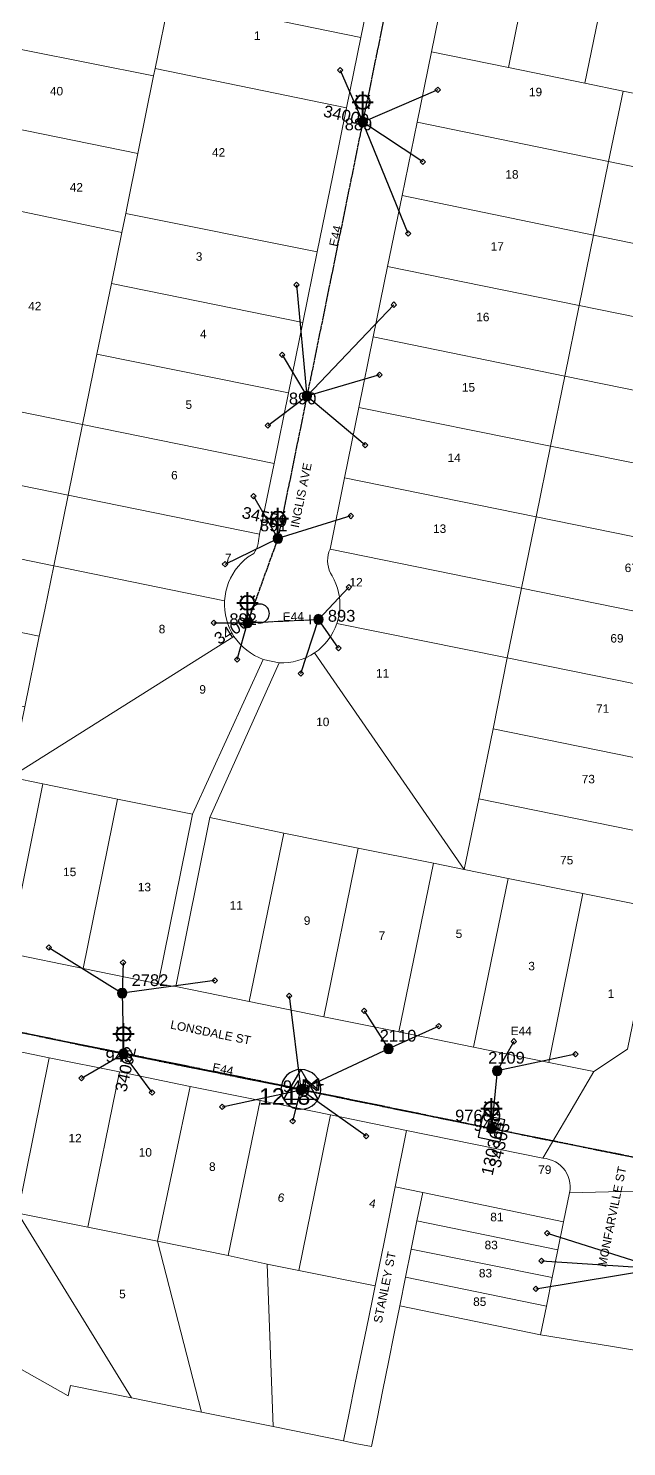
# Model space of a CAD drawing. Header units: metres. Extents: x 291879 to 294448, y 6259965 to 6261176.
# Drawn here: x 293914 to 294040.9, y 6260168.2 to 6260468.8 of the extents above; entities that cross this region are included whole.
import ezdxf
from ezdxf.enums import TextEntityAlignment as Align

# ---------------------------------------------------------------- set-up
doc = ezdxf.new("R2010")
doc.units = ezdxf.units.M
doc.linetypes.add('Cable Exist OH', pattern=[1, 1, 0])
doc.layers.get('0').update_dxf_attribs({"color": 6})
for name, color, linetype, lineweight in [('Cadastre Buildings_SP_EXT', 9, 'Continuous', 5), ('Cadastre Land Parcels_SP_EXT', 9, 'Continuous', 5), ('Cadastre Roads_SP_EXT', 9, 'Continuous', 5)]:
    doc.layers.add(name, color=color, linetype=linetype, lineweight=lineweight)
for name, color, linetype in [('Equip_LV_EXT', 7, 'Continuous'), ('Equip_SP_HV_EXT', 7, 'Continuous'), ('Equip_SP_SL_EXT', 7, 'Continuous'), ('Mains_HV_EXT', 7, 'Continuous'), ('Mains_LV_EXT', 7, 'Continuous'), ('Mains_SL_EXT', 7, 'Continuous'), ('Services_SP_EXT', 7, 'Continuous'), ('Sub_SP_TR_HV_LV_EXT', 7, 'Continuous'), ('SupportsOH_SP_TR_HV_LV_SL_EXT', 7, 'Continuous')]:
    doc.layers.add(name, color=color, linetype=linetype)
doc.styles.add('iecARIAL', font='arial.ttf', dxfattribs={"height": 2})
doc.styles.add('POLE_LABEL', font='arial.ttf')
doc.styles.get("Standard").update_dxf_attribs({"font": 'arial.ttf'})

# ---------------------------------------------------------------- blocks, each defined once
blk = doc.blocks.new('SUB_POLE_EXT')
blk.add_wipeout([(0, 4.22), (0.42, 4.2), (0.83, 4.14), (1.21, 4.05), (1.62, 3.9), (1.99, 3.72), (2.35, 3.51), (2.68, 3.26), (2.99, 2.99), (3.28, 2.66), (3.52, 2.34), (3.76, 1.92), (3.9, 1.62), (4.04, 1.23), (4.18, 0.63), (4.22, 0), (4.18, -0.61), (4.06, -1.15), (3.9, -1.62), (3.58, -2.24), (3.22, -2.73), (2.97, -3.01), (2.68, -3.26), (2.36, -3.5), (2, -3.72), (1.64, -3.89), (1.25, -4.03), (0.82, -4.14), (0.42, -4.2), (0, -4.22), (-0.41, -4.2), (-0.8, -4.15), (-1.21, -4.05), (-1.62, -3.9), (-1.99, -3.73), (-2.35, -3.51), (-2.68, -3.26), (-2.96, -3.02), (-3.23, -2.72), (-3.51, -2.35), (-3.71, -2.01), (-3.91, -1.6), (-4.05, -1.21), (-4.16, -0.76), (-4.22, -0.14), (-4.21, 0.39), (-4.14, 0.83), (-4.03, 1.27), (-3.9, 1.63), (-3.71, 2.02), (-3.5, 2.37), (-3.28, 2.67), (-2.99, 2.99), (-2.68, 3.27), (-2.33, 3.52), (-1.98, 3.73), (-1.63, 3.9), (-1.2, 4.05), (-0.78, 4.15), (-0.4, 4.21)])
blk.add_line((2.16, 0.48), (2.16, 0.48, 0))
blk.add_lwpolyline([(-4.22, 0, 1), (4.22, 0, 1)], format="xyb", close=True)
blk.add_lwpolyline([(2.14, 0.52), (0, 4.22), (-3.66, -2.11), (3.66, -2.11)], close=True)
for tag, height, flags, p in [('ASSET_NUM', 3.5, 8, (2, 2)), ('STREET_CODE', 0.2, 9, (1.5, 0)), ('CONSTRUCTED_VOLTAGE', 0.2, 9, (1.5, -0.2)), ('OPERATING_VOLTAGE', 0.2, 9, (1.5, -0.6)), ('OPERATED_BY', 0.2, 9, (1.5, -0.8)), ('ORIENTATION', 0.2, 9, (1.5, -1.2)), ('OWNED_BY', 0.2, 9, (1.5, -1.4)), ('SECONDARY_VOLTAGE', 0.2, 9, (1.5, -1.6)), ('STATE', 0.2, 9, (1.5, -1.8)), ('SUBSTATION_TYPE', 0.2, 9, (1.5, -2)), ('STREETNAME', 0.2, 9, (1.5, -2.8)), ('SUBURB', 0.2, 9, (1.5, -3)), ('NO_PHASES', 0.2, 9, (1.5, -0.4)), ('MAINTAINED_BY', 0.2, 9, (1.5, -1)), ('USAGE', 0.2, 9, (1.5, -2.2)), ('LEGEND', 0.2, 9, (1.5, -2.4)), ('LOCATION', 0.2, 9, (1.5, -2.6)), ('Z', 0.2, 1, (1.5, -3.4)), ('NOTES', 0.2, 9, (1.5, -3.2))]:
    blk.add_attdef(tag, text='', height=height, dxfattribs=dict(flags=flags)).set_placement(p, align=Align.MIDDLE_LEFT)
blk = doc.blocks.new('LV_OH_LINKS_DISTFUSE_EXT')
for p, q in [((0, 0), (0.96, 0)), ((3.84, 0), (4.8, 0))]:
    blk.add_line(p, q)
blk.add_lwpolyline([(3.84, -1.2), (3.84, 1.2), (0.96, -1.2), (0.96, 1.2)], close=True)
at = {"flags": 9}
for tag, p in [('ACTUAL_STATUS', (0, 0)), ('CONSTRUCTED_VOLTAGE', (0, -0.2)), ('OPERATING_VOLTAGE', (0, -0.6)), ('ORIENTATION', (0, -0.8)), ('OWNED_BY', (0, -1)), ('STATE', (0, -1.2)), ('SWITCH_TYPE', (0, -1.4)), ('NO_PHASES', (0, -0.4)), ('USAGE', (0, -1.6)), ('NOTES', (0, -1.8))]:
    blk.add_attdef(tag, text='', height=0.2, dxfattribs=at).set_placement(p, align=Align.MIDDLE_LEFT)
at = {"flags": 1}
blk.add_attdef('Z', (0, 0), '', height=0.2, dxfattribs=at)
blk = doc.blocks.new('SL_LANTERN_EXT')
at = {"lineweight": 40}
for p, q in [((0, 1.97), (0, 6.47)), ((-2.25, 4.22), (2.25, 4.22)), ((-1.46, 5.68), (-1.06, 5.28)), ((-1.46, 2.76), (-1.06, 3.16)), ((1.46, 5.68), (1.06, 5.28)), ((1.46, 2.76), (1.06, 3.16)), ((0, 0), (0, 2.72))]:
    blk.add_line(p, q, dxfattribs=at)
blk.add_circle((0, 4.22), 1.5, dxfattribs=at)
at = {"style": 'iecARIAL', "flags": 8}
blk.add_attdef('ASSET_NUM', (1.5, 1.5), '', height=2.5, dxfattribs=at)
for tag, p, height, flags in [('OPERATING_VOLTAGE', (0.98, -1.65), 0.2, 9), ('ORIENTATION', (0.98, -1.85), 0.2, 9), ('OWNED_BY', (0.98, -2.05), 0.2, 9), ('STATE', (0.98, -2.25), 0.2, 9), ('CONSTRUCTED_VOLTAGE', (0.98, -0.65), 0.2, 9), ('CONTROL_TYPE', (0.98, -0.85), 0.2, 9), ('LANTERN_PURPOSE', (0.98, -1.05), 0.2, 9), ('LANTERN_TYPE', (0.98, -1.25), 0.2, 9), ('NO_PHASES', (0.98, -1.45), 0.2, 9), ('USAGE', (0.98, -2.45), 0.2, 9), ('CEXIST', (0.98, -2.65), 0.2, 9), ('CNEW', (0.98, -2.85), 0.2, 9), ('CNUMBER', (0.98, -3.05), 0.2, 9), ('LNUMBER', (2.18, -3.25), 2.5, 8), ('CREMOVE', (0.98, -3.25), 0.2, 9), ('CREPLACE', (0.98, -3.45), 0.2, 9), ('LKINGHEIGHT', (0.98, -3.65), 0.2, 9), ('LBRACKET', (0.98, -3.85), 0.2, 9), ('LBRACKETVOCAB', (0.98, -4.05), 0.2, 9), ('LCATEGORY', (0.98, -4.25), 0.2, 9), ('LCHARGE1', (0.98, -4.45), 0.2, 9), ('LCHARGE1PERCENT', (0.98, -4.65), 0.2, 9), ('LCHARGE2', (0.98, -4.85), 0.2, 9), ('LCHARGE2PERCENT', (0.98, -5.05), 0.2, 9), ('LCHARGE3', (0.98, -5.25), 0.2, 9), ('LCHARGE3PERCENT', (0.98, -5.45), 0.2, 9), ('LEXIST', (0.98, -5.65), 0.2, 9), ('LLAMP', (0.98, -5.85), 0.2, 9), ('LLAMPVOCAB', (0.98, -6.05), 0.2, 9), ('LMAST', (0.98, -6.25), 0.2, 9), ('LMASTVOCAB', (0.98, -6.45), 0.2, 9), ('LNEW', (0.98, -6.65), 0.2, 9), ('LANTNUMBER', (0.98, -6.85), 0.2, 9), ('LOUTREACH', (0.98, -7.25), 0.2, 9), ('LOUTREACHVOCAB', (0.98, -7.45), 0.2, 9), ('LRATECODE', (0.98, -7.65), 0.2, 9), ('LREMOVE', (0.98, -7.85), 0.2, 9), ('LREPLACE', (0.98, -8.05), 0.2, 9), ('LTYPE', (0.98, -8.25), 0.2, 9), ('LTYPEVOCAB', (0.98, -8.45), 0.2, 9), ('LEGEND', (0.98, -8.65), 0.2, 9), ('LOCATION', (0.98, -8.85), 0.2, 9), ('NOTES', (0.98, -9.05), 0.2, 9), ('STREETNAME', (0.98, -9.25), 0.2, 9), ('SUBURB', (0.98, -9.45), 0.2, 1)]:
    blk.add_attdef(tag, p, '', height=height, dxfattribs=dict(flags=flags))
blk = doc.blocks.new('CCP_EXT')
blk.add_wipeout([(0, 0.57), (0.57, 0), (0, -0.57), (-0.57, 0)])
blk.add_lwpolyline([(-0.57, 0), (0, 0.57), (0.57, 0), (0, -0.57), (-0.57, 0)])
at = {"flags": 1}
blk.add_attdef('Z', (0, 0), '', height=0.2, dxfattribs=at)
at = {"flags": 9}
for tag, p in [('CCP_TYPE', (0, 0)), ('CONSTRUCTED_VOLTAGE', (0, -0.2)), ('OPERATING_VOLTAGE', (0, -0.6)), ('ORIENTATION', (0, -0.8)), ('OWNED_BY', (0, -1)), ('STATE', (0, -1.8)), ('NO_PHASES', (0, -0.4)), ('USAGE', (0, -1.2)), ('LEGEND', (0, -1.4)), ('LIFE_SUPPORT', (0, -1.6)), ('NOTES', (0, -2))]:
    blk.add_attdef(tag, text='', height=0.2, dxfattribs=at).set_placement(p, align=Align.MIDDLE_LEFT)
blk = doc.blocks.new('POLE_EXT')
blk.add_hatch(color=256).paths.add_polyline_path([(-1, 0, 1), (1, 0, 1)])
blk.add_lwpolyline([(-1, 0, 1), (1, 0, 1)], format="xyb", close=True)
for tag, height, flags, p in [('pNumber', 2.5, 8, (-17.84, 2.07)), ('OWNED_BY', 0.2, 9, (1.35, -0.4)), ('SPECIAL_USE', 0.2, 9, (1.35, -0.8)), ('STATE', 0.2, 9, (1.35, -1)), ('cLV', 0.2, 9, (1.35, -1.4)), ('hDepth', 0.2, 9, (1.35, -1.6)), ('hDia', 0.2, 9, (1.35, -1.8)), ('cHV', 0.2, 9, (1.35, -2)), ('PARENT', 0.2, 9, (1.35, -0.6)), ('USAGE', 0.2, 9, (1.35, -1.2)), ('LBRACKET', 0.2, 9, (1.35, -2.2)), ('LExisting', 0.2, 9, (1.35, -2.4)), ('LANTNUMBER', 0.2, 9, (1.35, -2.6)), ('LOther', 0.2, 9, (1.35, -2.8)), ('LRemove', 0.2, 9, (1.35, -3)), ('cLinedev', 0.2, 9, (1.35, -3.4)), ('pExisting', 0.2, 9, (1.35, -3.8)), ('pFooting', 0.2, 9, (1.35, -4.4)), ('pNew', 0.2, 9, (1.35, -4.6)), ('pRelocate', 0.2, 9, (1.35, -5)), ('pRemove', 0.2, 9, (1.35, -5.2)), ('pReplace', 0.2, 9, (1.35, -5.4)), ('pStay', 0.2, 9, (1.35, -5.6)), ('pType', 0.2, 9, (1.35, -5.8)), ('cspan', 0.2, 9, (1.35, -6)), ('LEGEND', 0.2, 9, (1.35, -3.2)), ('LOCATION', 0.2, 9, (1.35, -3.6)), ('PFNUMBER', 0.2, 9, (1.35, -4)), ('NEWPFNUMBER', 0.2, 9, (1.35, -4.2)), ('STREETNAME', 0.2, 9, (1.35, -6.2)), ('SUBURB', 0.2, 9, (1.35, -6.4)), ('OPERATED_BY', 0.2, 9, (1.36, -7.01)), ('NOTES', 0.2, 9, (1.35, -6.6)), ('MAINTAINED_BY', 0.2, 9, (1.36, -6.81))]:
    blk.add_attdef(tag, text='', height=height, dxfattribs=dict(flags=flags)).set_placement(p, align=Align.MIDDLE_LEFT)
at = {"style": 'POLE_LABEL'}
for tag, height, flags, p in [('ASSET_NUM', 2.5, 8, (2, 2)), ('STRUCTURE_PLANT_NUMBER', 0.2, 9, (1.35, 0.03)), ('STREET_CODE', 0.2, 9, (1.35, -0.2))]:
    blk.add_attdef(tag, text='', height=height, dxfattribs=dict(at, flags=flags)).set_placement(p, align=Align.MIDDLE_LEFT)
at = {"flags": 1}
blk.add_attdef('Z', (1.35, -7.33), '', height=0.2, dxfattribs=at)
blk = doc.blocks.new('HV_LOAD_BREAK_EXT')
blk.add_lwpolyline([(-2.4, -2.4), (2.4, -2.4), (2.4, 2.4), (-2.4, 2.4)], close=True)
at = {"insert": (-1.1, 0.99), "char_height": 2, "width": 2.9628, "attachment_point": 1}
blk.add_mtext('{\\Fisocp|c0;LB}', dxfattribs=at)
for tag, height, flags, p in [('ASSET_NUM', 2.5, 8, (2, 2)), ('STREET_CODE', 0.2, 9, (1.5, 0)), ('ACTUAL_STATUS', 0.2, 9, (1.5, -0.2)), ('CONSTRUCTED_VOLTAGE', 0.2, 9, (1.5, -0.4)), ('OPERATING_VOLTAGE', 0.2, 9, (1.5, -0.8)), ('ORIENTATION', 0.2, 9, (1.5, -1)), ('OWNED_BY', 0.2, 9, (1.5, -1.2)), ('OPERATED_BY', 0.2, 9, (1.5, -1.4)), ('STATE', 0.2, 9, (1.5, -1.8)), ('SWITCH_TYPE', 0.2, 9, (1.5, -2)), ('STREETNAME', 0.2, 9, (1.5, -2.8)), ('SUBURB', 0.2, 9, (1.5, -3)), ('NO_PHASES', 0.2, 9, (1.5, -0.6)), ('MAINTAINED_BY', 0.2, 9, (1.5, -1.6)), ('USAGE', 0.2, 9, (1.5, -2.2)), ('LEGEND', 0.2, 9, (1.5, -2.4)), ('LOCATION', 0.2, 9, (1.5, -2.6)), ('Z', 0.2, 1, (1.5, -3.6)), ('NOTES', 0.2, 9, (1.5, -3.2)), ('LABEL_ALIGNMENT', 0.2, 9, (1.5, -3.4))]:
    blk.add_attdef(tag, text='', height=height, dxfattribs=dict(flags=flags)).set_placement(p, align=Align.MIDDLE_LEFT)
blk = doc.blocks.new('End Shackle_EXT')
blk.add_wipeout([(0, 0.25), (1.81, 0.25), (1.82, -0.25), (0, -0.25)])
blk.add_line((1.81, -1), (1.81, 1))
at = {"flags": 1}
blk.add_attdef('Z', (0, 0), '', height=0.2, dxfattribs=at)
at = {"flags": 9}
for tag, p in [('CONNECTOR_TYPE', (0, 0)), ('CONSTRUCTED_VOLTAGE', (0, -0.2)), ('OPERATING_VOLTAGE', (0, -0.6)), ('ORIENTATION', (0, -0.8)), ('OWNED_BY', (0, -1)), ('STATE', (0, -1.2)), ('NO_PHASES', (0, -0.4)), ('USAGE', (0, -1.4)), ('NOTES', (0, -1.6))]:
    blk.add_attdef(tag, text='', height=0.2, dxfattribs=at).set_placement(p, align=Align.MIDDLE_LEFT)

msp = doc.modelspace()

# ---------------------------------------------------------------- linework, layer by layer
at = {"layer": 'Cadastre Buildings_SP_EXT', "linetype": 'Continuous'}
for points in [[(293956.44, 6260208.7), (293941.41, 6260211.72), (293950.77, 6260175.46), (293965.98, 6260172.41), (293964.69, 6260206.87), (293956.44, 6260208.7)], [(293987.57, 6260202.26), (293971.4, 6260205.52), (293964.69, 6260206.87), (293965.98, 6260172.41), (293980.85, 6260169.36), (293982.06, 6260175.25), (293983.3, 6260181.31), (293984.5, 6260187.16), (293985.72, 6260193.18), (293986.93, 6260199.08), (293987.57, 6260202.26)]]:
    msp.add_lwpolyline(points, close=True, dxfattribs=at)
at = {"layer": 'Cadastre Land Parcels_SP_EXT', "linetype": 'Continuous'}
for points in [[(293986.02, 6260503.99), (293975.63, 6260506.09), (293968.26, 6260470.21), (293984.56, 6260466.88), (293990.69, 6260496.94), (293986.02, 6260503.99)], [(294023.15, 6260496.56), (294012.97, 6260498.67), (294005.7, 6260494.09), (293999.52, 6260463.84), (294015.83, 6260460.48), (294023.15, 6260496.56)], [(294039.48, 6260493.21), (294023.15, 6260496.56), (294015.83, 6260460.48), (294032.08, 6260457.14), (294039.48, 6260493.21)], [(294055.77, 6260489.84), (294039.48, 6260493.21), (294032.08, 6260457.14), (294040.14, 6260455.48), (294048.24, 6260453.82), (294055.77, 6260489.84)], [(293919.29, 6260480.21), (293903.36, 6260483.45), (293899.97, 6260466.81), (293940.6, 6260458.7), (293940.96, 6260460.26), (293944, 6260475.16), (293935.65, 6260476.87), (293919.29, 6260480.21)], [(293951.94, 6260473.54), (293944, 6260475.16), (293940.96, 6260460.26), (293981.49, 6260451.93), (293984.56, 6260466.88), (293968.26, 6260470.21), (293951.94, 6260473.54)], [(293940.6, 6260458.7), (293899.97, 6260466.81), (293896.65, 6260450.52), (293937.24, 6260442.29), (293940.6, 6260458.7)], [(294015.83, 6260460.48), (293999.52, 6260463.84), (293996.47, 6260448.9), (294037.08, 6260440.54), (294040.14, 6260455.48), (294032.08, 6260457.14), (294015.83, 6260460.48)], [(293981.49, 6260451.93), (293940.96, 6260460.26), (293940.6, 6260458.7), (293937.24, 6260442.29), (293934.98, 6260431.04), (293934.7, 6260429.58), (293975.28, 6260421.4), (293978.59, 6260437.58), (293981.49, 6260451.93)], [(294048.24, 6260453.82), (294040.14, 6260455.48), (294037.08, 6260440.54), (294077.69, 6260432.19), (294080.75, 6260447.13), (294064.63, 6260450.44), (294048.24, 6260453.82)], [(293937.24, 6260442.29), (293896.65, 6260450.52), (293893.26, 6260434), (293929.09, 6260426.51), (293933.85, 6260425.52), (293934.7, 6260429.58), (293934.98, 6260431.04), (293937.24, 6260442.29)], [(294037.08, 6260440.54), (293996.47, 6260448.9), (293993.3, 6260433.33), (294033.91, 6260424.98), (294037.08, 6260440.54)], [(294077.69, 6260432.19), (294037.08, 6260440.54), (294033.91, 6260424.98), (294074.53, 6260416.64), (294077.69, 6260432.19)], [(293933.85, 6260425.52), (293929.09, 6260426.51), (293893.26, 6260434), (293885.07, 6260393.77), (293884.94, 6260393.06), (293925.53, 6260384.79), (293928.59, 6260399.71), (293931.65, 6260414.7), (293933.85, 6260425.52)], [(294033.91, 6260424.98), (293993.3, 6260433.33), (293990.23, 6260418.31), (294030.86, 6260410.05), (294033.91, 6260424.98)], [(293975.28, 6260421.4), (293934.7, 6260429.58), (293933.85, 6260425.52), (293931.65, 6260414.7), (293972.24, 6260406.45), (293975.28, 6260421.4)], [(294074.53, 6260416.64), (294033.91, 6260424.98), (294030.86, 6260410.05), (294071.49, 6260401.8), (294074.53, 6260416.64)], [(294030.86, 6260410.05), (293990.23, 6260418.31), (293987.19, 6260403.38), (294027.81, 6260395.09), (294030.86, 6260410.05)], [(293972.24, 6260406.45), (293931.65, 6260414.7), (293928.59, 6260399.71), (293969.19, 6260391.55), (293972.24, 6260406.45)], [(294071.49, 6260401.8), (294030.86, 6260410.05), (294027.81, 6260395.09), (294068.44, 6260386.8), (294071.49, 6260401.8)], [(294027.81, 6260395.09), (293987.19, 6260403.38), (293984.13, 6260388.44), (294024.77, 6260380.24), (294027.81, 6260395.09)], [(293969.19, 6260391.55), (293928.59, 6260399.71), (293925.53, 6260384.79), (293966.13, 6260376.53), (293969.19, 6260391.55)], [(293925.53, 6260384.79), (293884.94, 6260393.06), (293881.89, 6260378.13), (293922.48, 6260369.85), (293925.53, 6260384.79)], [(294068.44, 6260386.8), (294027.81, 6260395.09), (294024.77, 6260380.24), (294065.43, 6260372.05), (294068.44, 6260386.8)], [(294024.77, 6260380.24), (293984.13, 6260388.44), (293981.09, 6260373.55), (294021.72, 6260365.24), (294024.77, 6260380.24)], [(293966.13, 6260376.53), (293925.53, 6260384.79), (293922.48, 6260369.85), (293963.08, 6260361.57), (293966.13, 6260376.53)], [(293922.48, 6260369.85), (293881.89, 6260378.13), (293878.85, 6260363.22), (293919.43, 6260354.89), (293922.48, 6260369.85)], [(294065.43, 6260372.05), (294024.77, 6260380.24), (294021.72, 6260365.24), (294062.36, 6260356.96), (294065.43, 6260372.05)], [(294021.72, 6260365.24), (293981.09, 6260373.55), (293978.01, 6260358.43), (294018.64, 6260350.13), (294021.72, 6260365.24)], [(293963.08, 6260361.57), (293922.48, 6260369.85), (293919.43, 6260354.89), (293955.63, 6260347.46), (293955.75, 6260348.45), (293955.93, 6260349.43), (293956.18, 6260350.39), (293956.5, 6260351.32), (293956.9, 6260352.23), (293957.38, 6260353.1), (293957.92, 6260353.93), (293958.52, 6260354.72), (293959.18, 6260355.46), (293959.9, 6260356.14), (293960.68, 6260356.76), (293961.83, 6260357.48), (293962.15, 6260357.96), (293962.42, 6260358.49), (293962.62, 6260359.04), (293962.75, 6260359.61), (293962.81, 6260360.19), (293963.08, 6260361.57)], [(293919.43, 6260354.89), (293878.85, 6260363.22), (293875.79, 6260348.22), (293916.33, 6260339.95), (293917.5, 6260345.57), (293919.43, 6260354.89)], [(294062.36, 6260356.96), (294021.72, 6260365.24), (294018.64, 6260350.13), (294059.28, 6260341.84), (294062.36, 6260356.96)], [(294018.64, 6260350.13), (293978.01, 6260358.43), (293977.77, 6260357.84), (293977.61, 6260357.19), (293977.51, 6260356.53), (293977.49, 6260355.87), (293977.54, 6260355.21), (293977.67, 6260354.56), (293977.86, 6260353.92), (293978.12, 6260353.31), (293978.45, 6260352.73), (293978.89, 6260351.9), (293979.27, 6260351.03), (293979.58, 6260350.13), (293979.82, 6260349.21), (293979.99, 6260348.28), (293980.09, 6260347.34), (293980.12, 6260346.39), (293980.06, 6260345.44), (293979.94, 6260344.5), (293979.75, 6260343.57), (293979.48, 6260342.66), (294015.61, 6260335.34), (294018.64, 6260350.13)], [(293955.63, 6260347.46), (293919.43, 6260354.89), (293917.5, 6260345.57), (293916.33, 6260339.95), (293913.32, 6260324.97), (293910.26, 6260310.06), (293957.64, 6260339.91), (293957.15, 6260340.78), (293956.71, 6260341.66), (293956.35, 6260342.58), (293956.05, 6260343.53), (293955.84, 6260344.5), (293955.7, 6260345.48), (293955.63, 6260346.47), (293955.63, 6260347.46)], [(293916.33, 6260339.95), (293875.79, 6260348.22), (293872.74, 6260333.23), (293913.32, 6260324.97), (293916.33, 6260339.95)], [(294059.28, 6260341.84), (294018.64, 6260350.13), (294015.61, 6260335.34), (294056.31, 6260327.11), (294059.28, 6260341.84)], [(294015.61, 6260335.34), (293979.48, 6260342.66), (293979.13, 6260341.74), (293978.7, 6260340.84), (293978.2, 6260339.98), (293977.63, 6260339.16), (293976.99, 6260338.39), (293976.3, 6260337.68), (293975.55, 6260337.02), (293974.75, 6260336.42), (294006.47, 6260290.51), (294009.54, 6260305.46), (294012.58, 6260320.33), (294015.61, 6260335.34)], [(293963.81, 6260335.03), (293962.89, 6260335.41), (293962, 6260335.87), (293961.15, 6260336.39), (293960.34, 6260336.98), (293959.58, 6260337.63), (293958.88, 6260338.34), (293958.24, 6260339.11), (293957.64, 6260339.91), (293910.26, 6260310.06), (293917.12, 6260308.65), (293932.96, 6260305.44), (293948.87, 6260302.24), (293963.81, 6260335.03)], [(294006.47, 6260290.51), (293974.75, 6260336.42), (293973.91, 6260335.91), (293973.03, 6260335.45), (293972.11, 6260335.07), (293971.17, 6260334.77), (293970.21, 6260334.54), (293969.23, 6260334.39), (293968.24, 6260334.32), (293967.25, 6260334.33), (293952.52, 6260301.53), (293968.2, 6260298.23), (293983.99, 6260295.05), (293999.92, 6260291.83), (294006.47, 6260290.51)], [(294056.31, 6260327.11), (294015.61, 6260335.34), (294012.58, 6260320.33), (294053.21, 6260312.05), (294056.31, 6260327.11)], [(294053.21, 6260312.05), (294012.58, 6260320.33), (294009.54, 6260305.46), (294050.22, 6260297.21), (294053.21, 6260312.05)], [(293910.26, 6260310.06), (293901.26, 6260311.86), (293894.15, 6260275.96), (293909.88, 6260272.75), (293917.12, 6260308.65), (293910.26, 6260310.06)], [(293932.96, 6260305.44), (293917.12, 6260308.65), (293909.88, 6260272.75), (293925.65, 6260269.53), (293932.96, 6260305.44)], [(293948.87, 6260302.24), (293932.96, 6260305.44), (293925.65, 6260269.53), (293941.53, 6260266.28), (293948.87, 6260302.24)], [(294050.22, 6260297.21), (294009.54, 6260305.46), (294006.47, 6260290.51), (294015.81, 6260288.61), (294031.61, 6260285.4), (294047.18, 6260282.27), (294050.22, 6260297.21)], [(293968.2, 6260298.23), (293952.52, 6260301.53), (293945.29, 6260265.67), (293960.87, 6260262.51), (293968.2, 6260298.23)], [(293983.99, 6260295.05), (293968.2, 6260298.23), (293960.87, 6260262.51), (293976.72, 6260259.29), (293983.99, 6260295.05)], [(293992.61, 6260256.06), (293999.92, 6260291.83), (293983.99, 6260295.05), (293976.72, 6260259.29), (293992.61, 6260256.06)], [(294006.47, 6260290.51), (293999.92, 6260291.83), (293992.61, 6260256.06), (294008.44, 6260252.85), (294015.81, 6260288.61), (294006.47, 6260290.51)], [(294031.61, 6260285.4), (294015.81, 6260288.61), (294008.44, 6260252.85), (294024.39, 6260249.61), (294031.61, 6260285.4)], [(294047.18, 6260282.27), (294031.61, 6260285.4), (294024.39, 6260249.61), (294033.95, 6260247.67), (294041.1, 6260252.4), (294043.13, 6260262.38), (294047.18, 6260282.27)], [(293918.44, 6260250.6), (293903.43, 6260253.69), (293896.72, 6260220.74), (293911.77, 6260217.68), (293918.44, 6260250.6)], [(293933.36, 6260247.59), (293918.44, 6260250.6), (293911.77, 6260217.68), (293926.63, 6260214.71), (293933.36, 6260247.59)], [(293948.35, 6260244.53), (293933.36, 6260247.59), (293926.63, 6260214.71), (293941.41, 6260211.72), (293948.35, 6260244.53)], [(294023.12, 6260229.28), (293994.21, 6260235.17), (293991.83, 6260223.22), (293997.66, 6260222.01), (294027.52, 6260215.81), (294028.79, 6260221.99), (294028.9, 6260222.68), (294028.92, 6260223.38), (294028.86, 6260224.08), (294028.72, 6260224.77), (294028.51, 6260225.43), (294028.21, 6260226.07), (294027.85, 6260226.66), (294027.42, 6260227.22), (294026.93, 6260227.71), (294026.39, 6260228.15), (294025.8, 6260228.53), (294025.17, 6260228.83), (294024.5, 6260229.06), (294023.82, 6260229.21), (294023.12, 6260229.28)], [(293935.89, 6260178.48), (293911.77, 6260217.68), (293896.72, 6260220.74), (293890.85, 6260221.92), (293887.51, 6260205.5), (293886.25, 6260199.38), (293922.51, 6260178.94), (293922.98, 6260181.1), (293935.89, 6260178.48)], [(294027.52, 6260215.81), (293997.66, 6260222.01), (293996.45, 6260216), (294026.33, 6260209.91), (294027.52, 6260215.81)], [(293926.63, 6260214.71), (293911.77, 6260217.68), (293935.89, 6260178.48), (293950.77, 6260175.46), (293941.41, 6260211.72), (293926.63, 6260214.71)], [(294026.33, 6260209.91), (293996.45, 6260216), (293995.24, 6260210.03), (294025.13, 6260204.04), (294026.33, 6260209.91)], [(294025.13, 6260204.04), (293995.24, 6260210.03), (293994.04, 6260204.09), (294023.9, 6260197.95), (294025.13, 6260204.04)], [(294023.9, 6260197.95), (293994.04, 6260204.09), (293992.82, 6260198.01), (294022.66, 6260191.85), (294023.9, 6260197.95)]]:
    msp.add_lwpolyline(points, close=True, dxfattribs=at)
at = {"layer": 'Cadastre Roads_SP_EXT', "linetype": 'Continuous'}
msp.add_lwpolyline([(293997.66, 6260222.01), (293991.83, 6260223.22), (293990.64, 6260217.13), (293989.4, 6260211.12), (293987.57, 6260202.26), (293986.93, 6260199.08), (293985.72, 6260193.18), (293984.5, 6260187.16), (293983.3, 6260181.31), (293982.06, 6260175.25), (293980.85, 6260169.36), (293983.34, 6260168.86), (293986.8, 6260168.16), (293987.99, 6260174.09), (293989.22, 6260180.17), (293990.4, 6260186.05), (293991.63, 6260192.12), (293992.82, 6260198.01), (293994.04, 6260204.09), (293995.24, 6260210.03), (293996.45, 6260216), (293997.66, 6260222.01)], close=True, dxfattribs=at)
at = {"layer": 'Mains_HV_EXT', "linetype": 'Cable Exist OH'}
msp.add_lwpolyline([(294012.25, 6260235.59), (294052.17, 6260227.53)], dxfattribs=at)
at = {"layer": 'Mains_LV_EXT', "linetype": 'Cable Exist OH'}
for points in [[(293994.94, 6260497.85), (293984.94, 6260448.94)], [(293984.94, 6260448.94), (293973.11, 6260390.84)], [(293973.11, 6260390.84), (293966.96, 6260360.69)], [(293966.96, 6260360.69), (293960.5, 6260342.8)], [(293934.2, 6260251.43), (293905.59, 6260257.4)], [(294052.17, 6260227.53), (294012.25, 6260235.59)]]:
    msp.add_lwpolyline(points, dxfattribs=at)
at = {"layer": 'Mains_LV_EXT', "linetype": 'Continuous'}
msp.add_lwpolyline([(293962.49, 6260342.9, 3.300943), (293961.18, 6260344.68)], format="xyb", dxfattribs=at)
at = {"layer": 'Mains_SL_EXT', "linetype": 'Cable Exist OH'}
for points in [[(293986.81, 6260508), (293994.94, 6260497.85), (293984.94, 6260448.94)], [(293966.96, 6260360.69), (293960.5, 6260342.8)], [(293861.78, 6260265.68), (293905.65, 6260257.36), (293934.22, 6260251.43)], [(294012.25, 6260235.59), (294052.17, 6260227.53)]]:
    msp.add_lwpolyline(points, dxfattribs=at)
at = {"layer": 'Services_SP_EXT'}
for points in [[(293933.94, 6260264.29), (293934.22, 6260251.44)], [(294013.43, 6260247.84), (294012.25, 6260235.59)]]:
    msp.add_lwpolyline(points, dxfattribs=at)

# ---------------------------------------------------------------- block references
at = {"layer": 'Equip_SP_HV_EXT'}
ref = msp.add_blockref('HV_LOAD_BREAK_EXT', (294012.25, 6260235.59), dxfattribs=dict(at, rotation=78.33119154623678))
ref.add_attrib('ASSET_NUM', '97600', dxfattribs={"layer": '0', "height": 2.5}).set_placement((294014.25, 6260236.34), align=Align.BOTTOM_RIGHT)
at = {"layer": 'Equip_SP_SL_EXT'}
ref = msp.add_blockref('SL_LANTERN_EXT', (293984.94, 6260448.94), dxfattribs=at)
ref.add_attrib('ASSET_NUM', '34000', dxfattribs={"layer": '0', "height": 2.5, "rotation": 347.278, "style": 'iecARIAL'}).set_placement((293986.44, 6260450.44), align=Align.TOP_RIGHT)
ref = msp.add_blockref('SL_LANTERN_EXT', (293966.96, 6260360.69), dxfattribs=at)
ref.add_attrib('ASSET_NUM', '34579', dxfattribs={"layer": '0', "height": 2.5, "rotation": 347.3632, "style": 'iecARIAL'}).set_placement((293968.46, 6260362.19), align=Align.BOTTOM_RIGHT)
ref = msp.add_blockref('SL_LANTERN_EXT', (293960.5, 6260342.8), dxfattribs=at)
ref.add_attrib('ASSET_NUM', '34001', dxfattribs={"layer": '0', "height": 2.5, "rotation": 32.2159, "style": 'iecARIAL'}).set_placement((293962, 6260344.3), align=Align.MIDDLE_RIGHT)
ref = msp.add_blockref('SL_LANTERN_EXT', (293934.22, 6260251.43), dxfattribs=at)
ref.add_attrib('ASSET_NUM', '34002', dxfattribs={"layer": '0', "height": 2.5, "rotation": 77.2612, "style": 'iecARIAL'}).set_placement((293935.72, 6260252.93), align=Align.MIDDLE_RIGHT)
ref = msp.add_blockref('SL_LANTERN_EXT', (294012.25, 6260235.59), dxfattribs=at)
ref.add_attrib('ASSET_NUM', '34303', dxfattribs={"layer": '0', "height": 2.5, "rotation": 77.7764, "style": 'iecARIAL'}).set_placement((294013.75, 6260237.09), align=Align.TOP_RIGHT)
ref = msp.add_blockref('SL_LANTERN_EXT', (294012.25, 6260235.59), dxfattribs=at)
ref.add_attrib('ASSET_NUM', '130364', dxfattribs={"layer": '0', "height": 2.5, "rotation": 77.5638, "style": 'iecARIAL'}).set_placement((294013.75, 6260237.09), align=Align.MIDDLE_RIGHT)
at = {"layer": 'Sub_SP_TR_HV_LV_EXT'}
ref = msp.add_blockref('SUB_POLE_EXT', (293971.83, 6260243.89), dxfattribs=at)
ref.add_attrib('ASSET_NUM', '1218', dxfattribs={"layer": '0', "height": 3.5}).set_placement((293973.83, 6260244.14), align=Align.TOP_RIGHT)
at = {"layer": 'SupportsOH_SP_TR_HV_LV_SL_EXT'}
ref = msp.add_blockref('POLE_EXT', (293984.94, 6260448.94), dxfattribs=at)
ref.add_attrib('ASSET_NUM', '889', dxfattribs={"layer": '0', "height": 2.5, "rotation": 359.9564, "style": 'POLE_LABEL'}).set_placement((293986.95, 6260449.69), align=Align.TOP_RIGHT)
ref = msp.add_blockref('POLE_EXT', (293973.11, 6260390.84), dxfattribs=at)
ref.add_attrib('ASSET_NUM', '890', dxfattribs={"layer": '0', "height": 2.5, "rotation": 359.9885, "style": 'POLE_LABEL'}).set_placement((293975.11, 6260391.59), align=Align.TOP_RIGHT)
ref = msp.add_blockref('POLE_EXT', (293966.96, 6260360.69), dxfattribs=at)
ref.add_attrib('ASSET_NUM', '891', dxfattribs={"layer": '0', "height": 2.5, "rotation": 0.0329, "style": 'POLE_LABEL'}).set_placement((293968.96, 6260361.44), align=Align.BOTTOM_RIGHT)
ref = msp.add_blockref('POLE_EXT', (293960.5, 6260342.8), dxfattribs=at)
ref.add_attrib('ASSET_NUM', '892', dxfattribs={"layer": '0', "height": 2.5, "rotation": 359.9885, "style": 'POLE_LABEL'}).set_placement((293962.5, 6260343.55), align=Align.MIDDLE_RIGHT)
ref = msp.add_blockref('POLE_EXT', (293933.94, 6260264.29), dxfattribs=at)
ref.add_attrib('ASSET_NUM', '2782', dxfattribs={"layer": '0', "height": 2.5, "style": 'POLE_LABEL'}).set_placement((293935.94, 6260265.04), align=Align.BOTTOM_LEFT)
ref = msp.add_blockref('POLE_EXT', (293990.43, 6260252.51), dxfattribs=at)
ref.add_attrib('ASSET_NUM', '2110', dxfattribs={"layer": '0', "height": 2.5, "rotation": 359.987, "style": 'POLE_LABEL'}).set_placement((293992.43, 6260253.26), align=Align.BOTTOM_CENTER)
ref = msp.add_blockref('POLE_EXT', (293934.22, 6260251.44), dxfattribs=at)
ref.add_attrib('ASSET_NUM', '945', dxfattribs={"layer": '0', "height": 2.5, "rotation": 359.945, "style": 'POLE_LABEL'}).set_placement((293936.22, 6260252.19), align=Align.TOP_RIGHT)
ref = msp.add_blockref('POLE_EXT', (294013.43, 6260247.84), dxfattribs=at)
ref.add_attrib('ASSET_NUM', '2109', dxfattribs={"layer": '0', "height": 2.5, "rotation": 0.0092, "style": 'POLE_LABEL'}).set_placement((294015.43, 6260248.59), align=Align.BOTTOM_CENTER)
ref = msp.add_blockref('POLE_EXT', (294012.25, 6260235.59), dxfattribs=at)
ref.add_attrib('ASSET_NUM', '947', dxfattribs={"layer": '0', "height": 2.5, "rotation": 359.9885, "style": 'POLE_LABEL'}).set_placement((294014.25, 6260236.34), align=Align.MIDDLE_RIGHT)

# ---------------------------------------------------------------- texts
at = {"layer": 'Cadastre Land Parcels_SP_EXT'}
for s, p in [('1', (293961.87, 6260466.33)), ('40', (293918.61, 6260454.58)), ('19', (294020.19, 6260454.4)), ('42', (293952.98, 6260441.6)), ('18', (294015.19, 6260436.94)), ('42', (293922.82, 6260434.21)), ('17', (294012.07, 6260421.67)), ('3', (293949.54, 6260419.53)), ('42', (293914, 6260409.01)), ('16', (294009.02, 6260406.71)), ('4', (293950.42, 6260403.1)), ('15', (294005.98, 6260391.79)), ('5', (293947.36, 6260388.14)), ('14', (294002.93, 6260376.87)), ('6', (293944.31, 6260373.18)), ('13', (293999.86, 6260361.84)), ('7', (293955.72, 6260355.64)), ('67', (294040.5, 6260353.54)), ('12', (293982.14, 6260350.5)), ('8', (293941.68, 6260340.56)), ('69', (294037.46, 6260338.6)), ('11', (293987.76, 6260331.19)), ('9', (293950.29, 6260327.77)), ('71', (294034.43, 6260323.71)), ('10', (293975.07, 6260320.88)), ('73', (294031.39, 6260308.76)), ('75', (294026.8, 6260291.58)), ('15', (293921.4, 6260289.09)), ('13', (293937.25, 6260285.87)), ('11', (293956.72, 6260281.99)), ('9', (293972.45, 6260278.77)), ('7', (293988.31, 6260275.56)), ('5', (294004.65, 6260275.97)), ('3', (294020.06, 6260269.12)), ('1', (294036.89, 6260263.29)), ('12', (293922.55, 6260232.65)), ('10', (293937.44, 6260229.64)), ('8', (293952.35, 6260226.61)), ('79', (294022.16, 6260225.96)), ('81', (294011.99, 6260215.93)), ('83', (294010.79, 6260210)), ('83', (294009.58, 6260204.03)), ('5', (293933.29, 6260199.61)), ('85', (294008.36, 6260197.98))]:
    msp.add_text(s, height=1.8, dxfattribs=at).set_placement(p)
for s, rotation, p in [('6', 348.4672, (293966.78, 6260220.21)), ('4', 348.4664, (293986.17, 6260218.98))]:
    msp.add_text(s, height=1.8, rotation=rotation, dxfattribs=at).set_placement(p)
at = {"layer": 'Cadastre Roads_SP_EXT'}
for s, rotation, p in [('INGLIS AVE', 78.4487, (293971.35, 6260362.81)), ('LONSDALE ST', 348.506, (293944.03, 6260256.8)), ('MONFARVILLE ST', 78.435, (294036.52, 6260206.1)), ('STANLEY ST', 78.5177, (293988.97, 6260194.22))]:
    msp.add_text(s, height=1.8, rotation=rotation, dxfattribs=at).set_placement(p)
at = {"layer": 'Mains_LV_EXT'}
for rotation, p in [(77.4057, (293979.54, 6260422.41)), (348.3603, (293952.94, 6260247.75))]:
    msp.add_text('E44', height=1.8, rotation=rotation, dxfattribs=at).set_placement(p)

# ---------------------------------------------------------------- next in the draw order: linework, layer by layer
at = {"layer": 'Cadastre Land Parcels_SP_EXT', "linetype": 'Continuous'}
for points in [[(293963.21, 6260241.5), (293948.35, 6260244.53), (293941.41, 6260211.72), (293956.44, 6260208.7), (293963.21, 6260241.5)], [(293971.4, 6260205.52), (293978.14, 6260238.46), (293963.21, 6260241.5), (293956.44, 6260208.7), (293964.69, 6260206.87), (293971.4, 6260205.52)], [(293987.57, 6260202.26), (293989.4, 6260211.12), (293990.64, 6260217.13), (293991.83, 6260223.22), (293994.21, 6260235.17), (293978.14, 6260238.46), (293971.4, 6260205.52), (293987.57, 6260202.26)]]:
    msp.add_lwpolyline(points, close=True, dxfattribs=at)
at = {"layer": 'Services_SP_EXT'}
msp.add_lwpolyline([(293990.43, 6260252.51), (293971.84, 6260243.8)], dxfattribs=at)

# ---------------------------------------------------------------- next in the draw order: block references
at = {"layer": 'Equip_LV_EXT'}
for p in [(293971.42, 6260244.8), (293971.83, 6260244.89)]:
    msp.add_blockref('LV_OH_LINKS_DISTFUSE_EXT', p, dxfattribs=at)
at = {"layer": 'Services_SP_EXT'}
for p in [(293980.16, 6260459.92), (294000.84, 6260455.78), (293997.72, 6260440.52), (293994.61, 6260425.3), (293970.9, 6260414.43), (293991.53, 6260410.22), (293967.88, 6260399.61), (293988.5, 6260395.33), (293964.81, 6260384.6), (293985.45, 6260380.42), (293961.76, 6260369.63), (293982.4, 6260365.43), (293955.74, 6260355.23), (293982.01, 6260350.31), (293953.35, 6260342.77), (293958.32, 6260335.03), (293979.8, 6260337.39), (293971.79, 6260332.03), (293918.4, 6260273.96), (293934.11, 6260270.75), (293953.6, 6260266.94), (293969.37, 6260263.74), (293985.25, 6260260.51), (294001.05, 6260257.31), (294017, 6260254.07), (294030.07, 6260251.37), (293925.3, 6260246.25), (294024.08, 6260213.44), (294022.88, 6260207.52), (294021.67, 6260201.59)]:
    msp.add_blockref('CCP_EXT', p, dxfattribs=at)
at = {"layer": 'SupportsOH_SP_TR_HV_LV_SL_EXT'}
ref = msp.add_blockref('POLE_EXT', (293971.84, 6260243.8), dxfattribs=at)
ref.add_attrib('ASSET_NUM', '946', dxfattribs={"layer": '0', "height": 2.5, "style": 'POLE_LABEL'}).set_placement((293973.84, 6260244.55), align=Align.MIDDLE_RIGHT)

# ---------------------------------------------------------------- next in the draw order: linework, layer by layer
at = {"layer": 'Cadastre Roads_SP_EXT', "linetype": 'Continuous'}
msp.add_lwpolyline([(293990.69, 6260496.94), (293984.56, 6260466.88), (293981.49, 6260451.93), (293978.59, 6260437.58), (293975.28, 6260421.4), (293972.24, 6260406.45), (293969.19, 6260391.55), (293966.13, 6260376.53), (293963.08, 6260361.57), (293962.81, 6260360.19), (293962.75, 6260359.61), (293962.62, 6260359.04), (293962.42, 6260358.49), (293962.15, 6260357.96), (293961.83, 6260357.48), (293960.68, 6260356.76), (293959.9, 6260356.14), (293959.18, 6260355.46), (293958.52, 6260354.72), (293957.92, 6260353.93), (293957.38, 6260353.1), (293956.9, 6260352.23), (293956.5, 6260351.32), (293956.18, 6260350.39), (293955.93, 6260349.43), (293955.75, 6260348.45), (293955.63, 6260347.46), (293955.63, 6260346.47), (293955.7, 6260345.48), (293955.84, 6260344.5), (293956.05, 6260343.53), (293956.35, 6260342.58), (293956.71, 6260341.66), (293957.15, 6260340.78), (293957.64, 6260339.91), (293958.24, 6260339.11), (293958.88, 6260338.34), (293959.58, 6260337.63), (293960.34, 6260336.98), (293961.15, 6260336.39), (293962, 6260335.87), (293962.89, 6260335.41), (293963.81, 6260335.03), (293965.53, 6260334.68), (293967.25, 6260334.33), (293968.24, 6260334.32), (293969.23, 6260334.39), (293970.21, 6260334.54), (293971.17, 6260334.77), (293972.11, 6260335.07), (293973.03, 6260335.45), (293973.91, 6260335.91), (293974.75, 6260336.42), (293975.55, 6260337.02), (293976.3, 6260337.68), (293976.99, 6260338.39), (293977.63, 6260339.16), (293978.2, 6260339.98), (293978.7, 6260340.84), (293979.13, 6260341.74), (293979.48, 6260342.66), (293979.75, 6260343.57), (293979.94, 6260344.5), (293980.06, 6260345.44), (293980.12, 6260346.39), (293980.09, 6260347.34), (293979.99, 6260348.28), (293979.82, 6260349.21), (293979.58, 6260350.13), (293979.27, 6260351.03), (293978.89, 6260351.9), (293978.45, 6260352.73), (293978.12, 6260353.31), (293977.86, 6260353.92), (293977.67, 6260354.56), (293977.54, 6260355.21), (293977.49, 6260355.87), (293977.51, 6260356.53), (293977.61, 6260357.19), (293977.77, 6260357.84), (293978.01, 6260358.43), (293981.09, 6260373.55), (293984.13, 6260388.44), (293987.19, 6260403.38), (293990.23, 6260418.31), (293993.3, 6260433.33), (293996.47, 6260448.9), (293999.52, 6260463.84), (294005.7, 6260494.09)], dxfattribs=at)
for points in [[(293967.25, 6260334.33), (293965.53, 6260334.68), (293963.81, 6260335.03), (293948.87, 6260302.24), (293941.53, 6260266.28), (293944.19, 6260265.85), (293945.29, 6260265.67), (293952.52, 6260301.53), (293967.25, 6260334.33)], [(294055.25, 6260222.57), (294039.79, 6260222.24), (294028.79, 6260221.99), (294027.52, 6260215.81), (294026.33, 6260209.91), (294025.13, 6260204.04), (294023.9, 6260197.95), (294022.66, 6260191.85), (294037.46, 6260189.44), (294048.08, 6260187.71), (294051.55, 6260204.5), (294051.7, 6260205.24), (294055.25, 6260222.57)]]:
    msp.add_lwpolyline(points, close=True, dxfattribs=at)
at = {"layer": 'Mains_SL_EXT', "linetype": 'Cable Exist OH'}
msp.add_lwpolyline([(293984.94, 6260448.94), (293973.11, 6260390.84), (293966.96, 6260360.69)], dxfattribs=at)
at = {"layer": 'Services_SP_EXT'}
for points in [[(293980.16, 6260459.92), (293984.94, 6260448.94)], [(294000.84, 6260455.78), (293984.94, 6260448.94)], [(293994.61, 6260425.3), (293984.94, 6260448.94)], [(293997.72, 6260440.52), (293984.94, 6260448.94)], [(293970.9, 6260414.43), (293973.11, 6260390.84)], [(293991.53, 6260410.22), (293973.11, 6260390.84)], [(293967.88, 6260399.61), (293973.11, 6260390.84)], [(293988.5, 6260395.33), (293973.11, 6260390.84)], [(293964.81, 6260384.6), (293973.11, 6260390.84)], [(293985.45, 6260380.42), (293973.11, 6260390.84)], [(293961.76, 6260369.63), (293966.96, 6260360.69)], [(293982.4, 6260365.43), (293966.96, 6260360.69)], [(293955.74, 6260355.23), (293966.96, 6260360.69)], [(293982.01, 6260350.31), (293975.55, 6260343.52)], [(293953.35, 6260342.77), (293960.5, 6260342.8)], [(293958.32, 6260335.03), (293960.5, 6260342.8)], [(293971.79, 6260332.03), (293975.55, 6260343.52)], [(293979.8, 6260337.39), (293975.55, 6260343.52)], [(293918.4, 6260273.96), (293933.94, 6260264.29)], [(293934.11, 6260270.75), (293933.94, 6260264.29)], [(293953.6, 6260266.94), (293933.94, 6260264.29)], [(293969.37, 6260263.74), (293971.84, 6260243.8)], [(293985.25, 6260260.51), (293990.43, 6260252.51)], [(294001.05, 6260257.31), (293990.43, 6260252.51)], [(293925.3, 6260246.25), (293934.22, 6260251.44)], [(294017, 6260254.07), (294013.43, 6260247.84)], [(294030.07, 6260251.37), (294013.43, 6260247.84)], [(294024.08, 6260213.44), (294047.73, 6260205.95)], [(294022.88, 6260207.52), (294047.73, 6260205.95)], [(294021.67, 6260201.59), (294047.73, 6260205.95)]]:
    msp.add_lwpolyline(points, dxfattribs=at)

# ---------------------------------------------------------------- next in the draw order: block references
for p in [(293940.26, 6260243.21), (293955.17, 6260240.17), (293970.09, 6260237.13), (293985.66, 6260233.95)]:
    msp.add_blockref('CCP_EXT', p, dxfattribs=at)

# ---------------------------------------------------------------- next in the draw order: texts
at = {"layer": 'Mains_LV_EXT'}
msp.add_text('E44', height=1.8, rotation=359.6962, dxfattribs=at).set_placement((294016.32, 6260255.39))

# ---------------------------------------------------------------- next in the draw order: linework, layer by layer
at = {"layer": 'Cadastre Roads_SP_EXT', "linetype": 'Continuous'}
msp.add_lwpolyline([(293903.43, 6260253.69), (293918.44, 6260250.6), (293933.36, 6260247.59), (293948.35, 6260244.53), (293963.21, 6260241.5), (293978.14, 6260238.46), (293994.21, 6260235.17), (294023.12, 6260229.28), (294028.65, 6260238.67), (294033.95, 6260247.67), (294024.39, 6260249.61), (294008.44, 6260252.85), (293992.61, 6260256.06), (293976.72, 6260259.29), (293960.87, 6260262.51), (293945.29, 6260265.67), (293944.19, 6260265.85), (293941.53, 6260266.28), (293925.65, 6260269.53), (293909.88, 6260272.75)], dxfattribs=at)
at = {"layer": 'Mains_HV_EXT', "linetype": 'Cable Exist OH'}
for points in [[(293971.87, 6260243.92), (293933.82, 6260251.62), (293905.64, 6260257.27), (293861.78, 6260265.68), (293821.32, 6260274.45), (293769.86, 6260284.9), (293732.07, 6260292.54), (293707.03, 6260297.61)], [(293971.83, 6260243.89), (294012.25, 6260235.59)]]:
    msp.add_lwpolyline(points, dxfattribs=at)
at = {"layer": 'Mains_LV_EXT', "linetype": 'Cable Exist OH'}
for points in [[(293971.83, 6260243.89), (293934.2, 6260251.43)], [(294012.25, 6260235.59), (293971.83, 6260243.89)]]:
    msp.add_lwpolyline(points, dxfattribs=at)
at = {"layer": 'Mains_SL_EXT', "linetype": 'Cable Exist OH'}
msp.add_lwpolyline([(293934.22, 6260251.43), (293971.92, 6260243.81), (294012.25, 6260235.59)], dxfattribs=at)
at = {"layer": 'Services_SP_EXT'}
for points in [[(293940.26, 6260243.21), (293934.22, 6260251.44)], [(293955.17, 6260240.17), (293971.84, 6260243.8)], [(293970.09, 6260237.13), (293971.84, 6260243.8)], [(293985.66, 6260233.95), (293971.84, 6260243.8)]]:
    msp.add_lwpolyline(points, dxfattribs=at)

# ---------------------------------------------------------------- next in the draw order: block references
at = {"layer": 'Mains_LV_EXT', "rotation": 181.5365974818321}
msp.add_blockref('End Shackle_EXT', (293975.55, 6260343.52), dxfattribs=at)

# ---------------------------------------------------------------- next in the draw order: linework, layer by layer
at = {"layer": 'Mains_LV_EXT', "linetype": 'Cable Exist OH'}
msp.add_lwpolyline([(293960.5, 6260342.8), (293975.55, 6260343.52)], dxfattribs=at)

# ---------------------------------------------------------------- next in the draw order: block references
at = {"layer": 'SupportsOH_SP_TR_HV_LV_SL_EXT'}
ref = msp.add_blockref('POLE_EXT', (293975.55, 6260343.52), dxfattribs=at)
ref.add_attrib('ASSET_NUM', '893', dxfattribs={"layer": '0', "height": 2.5, "rotation": 0.0206, "style": 'POLE_LABEL'}).set_placement((293977.55, 6260344.27), align=Align.MIDDLE_LEFT)

# ---------------------------------------------------------------- next in the draw order: texts
at = {"layer": 'Mains_LV_EXT'}
msp.add_text('E44', height=1.8, rotation=1.6091, dxfattribs=at).set_placement((293968.01, 6260343.16))

doc.saveas('drawing.dxf')
